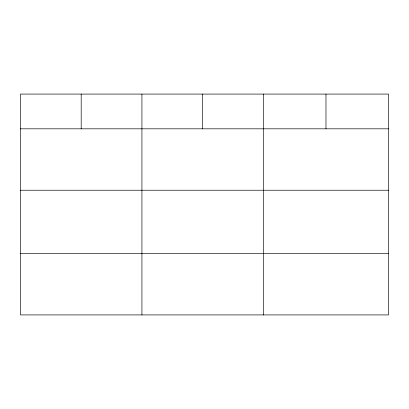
<?xml version="1.0" encoding="UTF-8"?>
<svg xmlns="http://www.w3.org/2000/svg" width="409" height="409" viewBox="0 0 409 409"><rect width="100%" height="100%" fill="white"/><g stroke="black" fill="none" stroke-linecap="round" stroke-linejoin="round"><path stroke-width="0.61" d="M388.55 190.236L388.55 94.08L20.45 94.08L20.45 314.92L388.55 314.92L388.55 190.236L20.45 190.236M20.45 128.82L388.55 128.82M20.45 253.508L388.55 253.508M325.973 94.08L325.973 128.82M263.396 94.08L263.396 314.92M202.659 94.08L202.659 128.82M141.923 94.08L141.923 314.92M81.187 94.08L81.187 128.82"/></g></svg>
